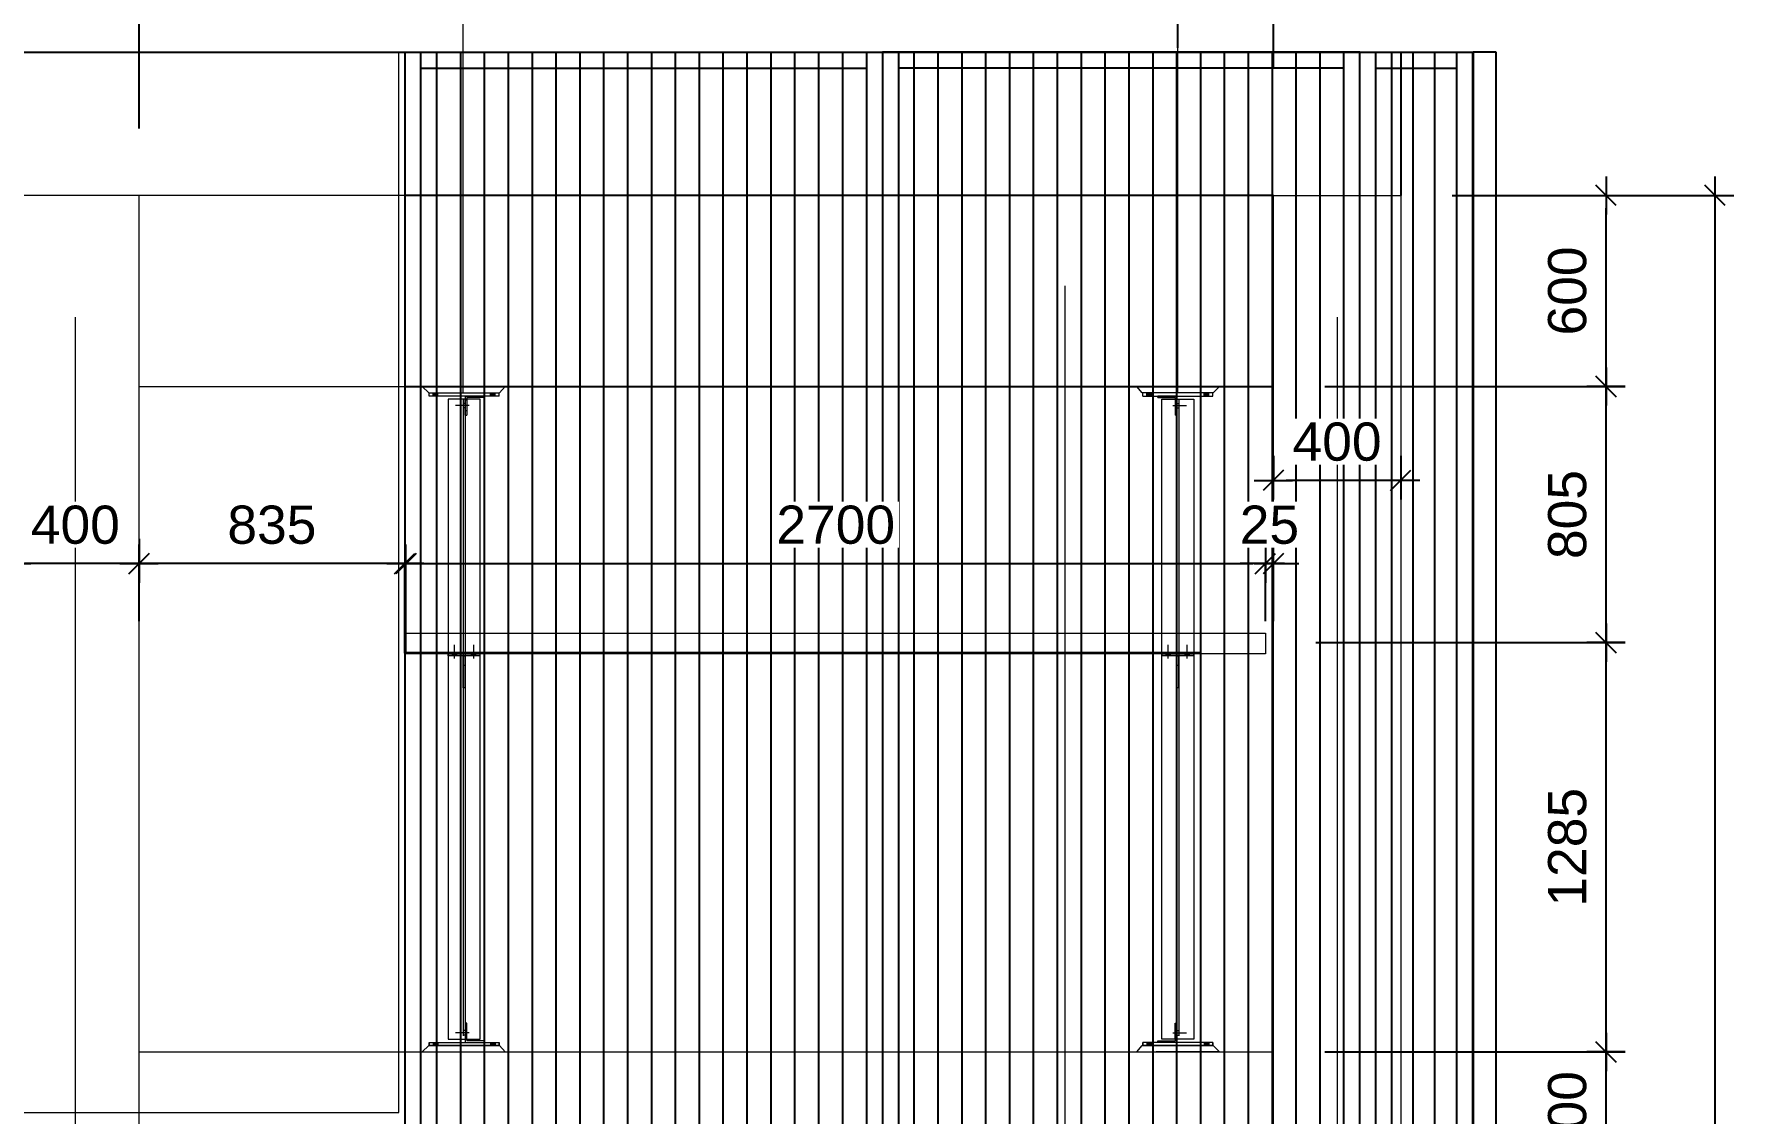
# Model space of a CAD drawing. Header units: millimetres. Extents: x 652937 to 1670132, y 1473552 to 2851037.
# Drawn here: x 663433.97 to 663439.31, y 1524565.12 to 1524568.52 of the extents above; entities that cross this region are included whole.
import ezdxf

# ---------------------------------------------------------------- set-up
doc = ezdxf.new("R2010")
doc.units = ezdxf.units.MM
for name, pattern in [('Grid Line', [22.225, 12.7, -3.175, 3.175, -3.175]), ('HIDDEN', [0.375, 0.25, -0.125]), ('XKITLINE00', [0]), ('XKITLINE02', [4, 2, -2])]:
    doc.linetypes.add(name, pattern=pattern)
doc.layers.get('Defpoints').update_dxf_attribs({"color": 255})
doc.layers.add('000 - 0_HIDE_OBJ_FRAMING_DEF_SUB', color=1, linetype='Continuous', plot=False)
for name, color, linetype, lineweight in [('A-230-M_FLOOR', 2, 'Continuous', 25), ('Bolt', 7, 'Continuous', 0), ('Part', 2, 'Continuous', 0), ('S-GRID', 1, 'Continuous', 9), ('Vertical Circulation', 7, 'Continuous', 9), ('Z-030-M_GRID', 1, 'Continuous', 9)]:
    doc.layers.add(name, color=color, linetype=linetype, lineweight=lineweight)
doc.layers.add('S-DIM', color=7, linetype='Continuous')
doc.styles.add('Arial', font='arial.ttf')
doc.dimstyles.new('Dim 40 - End', dxfattribs={"dimscale": 0.04, "dimtxt": 3, "dimasz": 1, "dimexe": 0, "dimexo": 2.5, "dimgap": 1.5, "dimtad": 1, "dimdec": 0, "dimlfac": 1000, "dimzin": 1, "dimdsep": 46, "dimtxsty": 'Arial', "dimblk": 'END', "dimcen": 0.09, "dimclrd": 1, "dimclre": 49, "dimclrt": 3, "dimadec": 0, "dimazin": 0, "dimtfac": 1, "dimtdec": 0, "dimtix": 1, "dimtofl": 0, "dimtmove": 2, "dimatfit": 3, "dimfxl": 1, "dimtfill": 1, "dimtfillclr": 256, "dimtolj": 1, "dimtzin": 0, "dimarcsym": 0})

# ---------------------------------------------------------------- blocks, each defined once
blk = doc.blocks.new('GM_Louver Grill Vertical Z1 - Z Profile-20320398-ENT 3 ELE-3 Sheet')
at = {"layer": '000 - 0_HIDE_OBJ_FRAMING_DEF_SUB'}
blk.add_line((-1615910.3, 105550), (-1615910.3, 114870), dxfattribs=at)
blk = doc.blocks.new('E3')
at = {"layer": '000 - 0_HIDE_OBJ_FRAMING_DEF_SUB', "color": 1}
for p, q in [((-1604035.3, 105550), (-1604035.3, 114870)), ((-1602635.3, 114870), (-1602635.3, 105550)), ((-1602535.3, 114870), (-1602535.3, 105550)), ((-1601135.3, 105550), (-1601135.3, 114870)), ((-1601035.3, 105550), (-1601035.3, 114870)), ((-1600781.9, 114870), (-1600781.9, 105550)), ((-1604035.3, 114820), (-1602635.3, 114820)), ((-1601135.3, 114820), (-1602535.3, 114820)), ((-1601035.3, 114820), (-1600781.9, 114820))]:
    blk.add_line(p, q, dxfattribs=at)
for points in [[(-1604085.3, 114870), (-1602585.3, 114870), (-1602585.3, 105550), (-1604085.3, 105550)], [(-1601085.3, 114870), (-1602585.3, 114870), (-1602585.3, 105550), (-1601085.3, 105550)], [(-1601085.3, 114870), (-1600731.9, 114870), (-1600731.9, 105550), (-1601085.3, 105550)], [(-1600656.9, 114870), (-1600729.9, 114870), (-1600729.9, 105550), (-1600656.9, 105550)]]:
    blk.add_lwpolyline(points, close=True, dxfattribs=at)
at = {"layer": '000 - 0_HIDE_OBJ_FRAMING_DEF_SUB'}
for p in [(11925, 0), (12000, 0), (12075, 0), (12150, 0), (12225, 0), (12300, 0), (12375, 0), (12450, 0), (12525, 0), (12600, 0), (12675, 0), (12750, 0), (12825, 0), (12900, 0), (12975, 0), (13050, 0), (13125, 0), (13200, 0), (13425, 0), (13500, 0), (13575, 0), (13650, 0), (13725, 0), (13800, 0), (13875, 0), (13950, 0), (14025, 0), (14100, 0), (14175, 0), (14250, 0), (14325, 0), (14400, 0), (14475, 0), (14550, 0), (14625, 0), (14700, 0), (14925, 0), (14992.8, 0), (15060.6, 0)]:
    blk.add_blockref('GM_Louver Grill Vertical Z1 - Z Profile-20320398-ENT 3 ELE-3 Sheet', p, dxfattribs=at)
blk = doc.blocks.new('*A3459102')
at = {"layer": 'Part', "linetype": 'XKITLINE00', "lineweight": 0}
for p, q in [((616.947211, 135.830227), (616.947209, 135.830227)), ((616.947209, 135.830227), (619.147209, 135.830227)), ((616.947209, 135.730227), (616.947209, 135.830227)), ((616.947211, 135.730227), (616.947209, 135.730227)), ((616.947209, 135.730227), (619.147209, 135.730227)), ((619.147211, 135.830227), (619.147209, 135.830227)), ((619.147209, 135.730227), (619.147209, 135.830227)), ((619.147211, 135.730227), (619.147209, 135.730227))]:
    blk.add_line(p, q, dxfattribs=at)
at = {"layer": 'Part', "linetype": 'XKITLINE02', "lineweight": 0}
for p, q in [((616.947211, 135.830227), (616.947211, 135.730227)), ((619.147209, 135.830227), (619.147211, 135.830227)), ((619.147209, 135.730227), (619.147211, 135.730227)), ((619.147211, 135.830227), (619.147211, 135.730227))]:
    blk.add_line(p, q, dxfattribs=at)
blk = doc.blocks.new('*A3460103')
at = {"layer": 'Part', "linetype": 'XKITLINE02', "lineweight": 0}
for p, q in [((618.12721, 136.430227), (618.077209, 136.430227)), ((618.077209, 136.430227), (618.077209, 135.930227)), ((618.127209, 135.930227), (618.127209, 136.430227)), ((618.077209, 135.830227), (618.67721, 135.830227)), ((618.67721, 135.830227), (618.67721, 135.880227))]:
    blk.add_line(p, q, dxfattribs=at)
at = {"layer": 'Part', "linetype": 'XKITLINE00', "lineweight": 0}
for p, q in [((618.077209, 135.930227), (618.077209, 135.830227)), ((618.127209, 135.930227), (618.127209, 135.880227)), ((618.677209, 135.880227), (618.127209, 135.880227)), ((618.677209, 135.830227), (618.677209, 135.880227))]:
    blk.add_line(p, q, dxfattribs=at)
blk = doc.blocks.new('*A3462105')
at = {"layer": 'Bolt', "linetype": 'XKITLINE02', "lineweight": 0}
for p, q in [((618.07721, 136.200227), (618.01721, 136.200227)), ((618.12721, 136.300227), (618.07721, 136.300227)), ((618.20641, 136.130227), (617.77721, 136.130227)), ((618.07721, 136.060227), (618.01721, 136.060227)), ((618.12721, 135.960227), (618.07721, 135.960227))]:
    blk.add_line(p, q, dxfattribs=at)
blk = doc.blocks.new('*A3463106')
at = {"layer": 'Bolt'}
for points in [[(617.217, 135.83), (617.217, 135.73), (617.077, 135.73), (617.077, 135.83)], [(619.017, 135.83), (619.017, 135.73), (618.877, 135.73), (618.877, 135.83)]]:
    blk.add_hatch(color=256, dxfattribs=at).paths.add_polyline_path(points, flags=17)
at = {"layer": 'Bolt', "linetype": 'XKITLINE00', "lineweight": 0}
for p, q in [((617.077, 135.83), (617.077, 135.73)), ((617.147, 135.83), (617.147, 135.73)), ((617.217, 135.83), (617.217, 135.73)), ((618.877, 135.83), (618.877, 135.73)), ((618.947, 135.83), (618.947, 135.73)), ((619.017, 135.83), (619.017, 135.73))]:
    blk.add_line(p, q, dxfattribs=at)
blk = doc.blocks.new('*A3534110')
at = {"layer": 'Part', "linetype": 'XKITLINE00', "lineweight": 0}
for p, q in [((616.947209, 162.330227), (616.947209, 162.430227)), ((616.947209, 162.430227), (619.147209, 162.430227)), ((619.147209, 162.330227), (619.147209, 162.430227)), ((619.147209, 162.430227), (619.147211, 162.430227)), ((619.147209, 162.330227), (616.947209, 162.330227)), ((619.147211, 162.330227), (619.147209, 162.330227))]:
    blk.add_line(p, q, dxfattribs=at)
at = {"layer": 'Part', "linetype": 'XKITLINE02', "lineweight": 0}
for p, q in [((616.947211, 162.330227), (616.947211, 162.430227)), ((619.147209, 162.430227), (619.147211, 162.430227)), ((619.147211, 162.330227), (619.147211, 162.430227)), ((619.147209, 162.330227), (619.147211, 162.330227))]:
    blk.add_line(p, q, dxfattribs=at)
blk = doc.blocks.new('*A3535111')
at = {"layer": 'Part', "linetype": 'XKITLINE00', "lineweight": 0}
for p, q in [((618.077209, 162.330227), (618.077209, 162.230227)), ((618.677209, 162.280227), (618.127209, 162.280227)), ((618.127209, 162.280227), (618.127209, 162.230227)), ((618.677209, 162.280227), (618.677209, 162.330227))]:
    blk.add_line(p, q, dxfattribs=at)
at = {"layer": 'Part', "linetype": 'XKITLINE02', "lineweight": 0}
for p, q in [((618.077209, 162.330227), (618.67721, 162.330227)), ((618.07721, 161.730227), (618.077209, 162.230227)), ((618.127209, 162.230227), (618.12721, 161.730227)), ((618.67721, 162.330227), (618.67721, 162.280227)), ((618.077209, 161.730227), (618.12721, 161.730227))]:
    blk.add_line(p, q, dxfattribs=at)
blk = doc.blocks.new('*A3537113')
at = {"layer": 'Bolt', "linetype": 'XKITLINE02', "lineweight": 0}
for p, q in [((618.20641, 162.030227), (617.77721, 162.030227)), ((618.07721, 162.100227), (618.01721, 162.100227)), ((618.07721, 161.960227), (618.01721, 161.960227)), ((618.12721, 162.200227), (618.07721, 162.200227)), ((618.12721, 161.860227), (618.07721, 161.860227))]:
    blk.add_line(p, q, dxfattribs=at)
blk = doc.blocks.new('*A3538114')
at = {"layer": 'Bolt'}
for points in [[(617.217, 162.43), (617.217, 162.33), (617.077, 162.33), (617.077, 162.43)], [(619.017, 162.43), (619.017, 162.33), (618.877, 162.33), (618.877, 162.43)]]:
    blk.add_hatch(color=256, dxfattribs=at).paths.add_polyline_path(points, flags=17)
at = {"layer": 'Bolt', "linetype": 'XKITLINE00', "lineweight": 0}
for p, q in [((617.077, 162.33), (617.077, 162.43)), ((617.147, 162.33), (617.147, 162.43)), ((617.217, 162.33), (617.217, 162.43)), ((618.877, 162.33), (618.877, 162.43)), ((618.947, 162.33), (618.947, 162.43)), ((619.017, 162.33), (619.017, 162.43))]:
    blk.add_line(p, q, dxfattribs=at)
blk = doc.blocks.new('*A3536112')
at = {"layer": 'Part', "linetype": 'XKITLINE00', "lineweight": 0}
for p, q in [((616.747209, 162.630227), (616.947209, 162.430227)), ((616.947209, 162.430227), (619.177211, 162.430227)), ((619.177209, 162.430227), (619.347209, 162.630227))]:
    blk.add_line(p, q, dxfattribs=at)
at = {"layer": 'Part', "linetype": 'XKITLINE02', "lineweight": 0}
for p, q in [((616.747209, 162.630227), (619.347211, 162.630227)), ((616.947211, 162.430227), (616.747211, 162.630227)), ((619.177211, 162.430227), (619.347211, 162.630227))]:
    blk.add_line(p, q, dxfattribs=at)
blk = doc.blocks.new('*A3461104')
at = {"layer": 'Part', "linetype": 'XKITLINE00', "lineweight": 0}
for p, q in [((616.747209, 135.530227), (616.947209, 135.730227)), ((616.947209, 135.730227), (616.947211, 135.730227)), ((619.177211, 135.730227), (616.947209, 135.730227)), ((619.347209, 135.530227), (619.177209, 135.730227))]:
    blk.add_line(p, q, dxfattribs=at)
at = {"layer": 'Part', "linetype": 'XKITLINE02', "lineweight": 0}
for p, q in [((616.747211, 135.530227), (616.947211, 135.730227)), ((619.347211, 135.530227), (619.177211, 135.730227)), ((616.747209, 135.530227), (619.347211, 135.530227))]:
    blk.add_line(p, q, dxfattribs=at)
blk = doc.blocks.new('*A3522107')
at = {"layer": 'Part', "linetype": 'XKITLINE00', "lineweight": 0}
for p, q in [((618.017208, 147.820227), (618.077208, 147.820227)), ((618.017208, 147.520227), (618.017208, 147.820227)), ((618.077208, 147.520227), (618.017208, 147.520227)), ((618.017209, 146.820227), (618.017208, 147.520227)), ((618.077209, 147.820227), (618.077208, 147.820227)), ((618.077208, 147.820227), (618.077208, 147.520227)), ((618.077208, 147.520227), (618.077209, 146.820227)), ((618.077209, 146.820227), (618.017209, 146.820227))]:
    blk.add_line(p, q, dxfattribs=at)
at = {"layer": 'Part', "linetype": 'XKITLINE02', "lineweight": 0}
for p, q in [((618.017209, 146.820227), (618.017209, 147.820227)), ((618.077208, 147.820227), (618.077209, 147.820227)), ((618.077209, 146.820227), (618.077209, 147.820227))]:
    blk.add_line(p, q, dxfattribs=at)
blk = doc.blocks.new('*A3523108')
at = {"layer": 'Part', "linetype": 'XKITLINE00', "lineweight": 0}
for p, q in [((617.547208, 147.820227), (617.547208, 147.880227)), ((618.547208, 147.820227), (617.547208, 147.820227)), ((618.547208, 147.820227), (618.547208, 147.880227)), ((618.547209, 147.820227), (618.547208, 147.820227))]:
    blk.add_line(p, q, dxfattribs=at)
at = {"layer": 'Part', "linetype": 'XKITLINE02', "lineweight": 0}
for p, q in [((617.547208, 147.880227), (617.547209, 147.880227)), ((617.547208, 147.880227), (618.547209, 147.880227)), ((617.547209, 147.880227), (617.547209, 147.820227)), ((618.547208, 147.820227), (618.547209, 147.820227)), ((618.547209, 147.820227), (618.547209, 147.880227))]:
    blk.add_line(p, q, dxfattribs=at)
blk = doc.blocks.new('*A3524109')
at = {"layer": 'Bolt'}
for points in [[(617.677, 147.88), (617.677, 147.94), (617.817, 147.94), (617.817, 147.88)], [(617.677, 147.82), (617.677, 147.88), (617.817, 147.88), (617.817, 147.82)], [(618.277, 147.88), (618.277, 147.94), (618.417, 147.94), (618.417, 147.88)], [(618.277, 147.82), (618.277, 147.88), (618.417, 147.88), (618.417, 147.82)]]:
    blk.add_hatch(color=256, dxfattribs=at).paths.add_polyline_path(points, flags=17)
at = {"layer": 'Bolt', "linetype": 'XKITLINE00', "lineweight": 0}
for p, q in [((617.747, 147.741), (617.747, 148.17)), ((618.347, 147.741), (618.347, 148.17)), ((617.677, 147.88), (617.677, 147.94)), ((617.677, 147.82), (617.677, 147.88)), ((617.817, 147.88), (617.817, 147.94)), ((617.817, 147.82), (617.817, 147.88)), ((618.277, 147.88), (618.277, 147.94)), ((618.277, 147.82), (618.277, 147.88)), ((618.417, 147.88), (618.417, 147.94)), ((618.417, 147.82), (618.417, 147.88))]:
    blk.add_line(p, q, dxfattribs=at)
blk = doc.blocks.new('END')
at = {"color": 1}
for p, q in [((0, 1.5), (0, -1.5)), ((1.5, 0), (-1.5, 0))]:
    blk.add_line(p, q, dxfattribs=at)
at = {"color": 3}
blk.add_line((-0.8, -0.8), (0.8, 0.8), dxfattribs=at)
blk = doc.blocks.new('*D357')
at = {"layer": 'Defpoints', "color": 0, "transparency": 16777216}
for p in [(663434.2997, 1524566.8519), (663434.2997, 1524566.5709), (663435.1344, 1524566.4706)]:
    blk.add_point(p, dxfattribs=at)
at = {"layer": 'S-DIM', "color": 49, "lineweight": -2, "transparency": 16777216}
for p, q in [((663434.2997, 1524566.6709), (663434.2997, 1524566.8519)), ((663435.1344, 1524566.5706), (663435.1344, 1524566.8519))]:
    blk.add_line(p, q, dxfattribs=at)
at = {"layer": 'S-DIM', "color": 1, "lineweight": -2, "transparency": 16777216}
blk.add_line((663435.0944, 1524566.8519), (663434.3397, 1524566.8519), dxfattribs=at)
at = {"layer": 'S-DIM', "color": 1, "lineweight": -2, "transparency": 16777216, "xscale": 0.04, "yscale": 0.04, "zscale": 0.04, "rotation": 180}
blk.add_blockref('END', (663434.2997, 1524566.8519), dxfattribs=at)
at = {"layer": 'S-DIM', "color": 1, "lineweight": -2, "transparency": 16777216, "xscale": 0.04, "yscale": 0.04, "zscale": 0.04}
blk.add_blockref('END', (663435.1344, 1524566.8519), dxfattribs=at)
at = {"layer": 'S-DIM', "color": 3, "transparency": 16777216, "insert": (663434.7171, 1524566.9732), "char_height": 0.12, "attachment_point": 5, "style": 'Arial', "bg_fill": 3, "box_fill_scale": 1.1, "bg_fill_color": 256, "bg_fill_true_color": 13158600, "bg_fill_transparency": 0}
blk.add_mtext('\\A1;835', dxfattribs=at)
blk = doc.blocks.new('*D358')
at = {"layer": 'Defpoints', "color": 0, "transparency": 16777216}
for p in [(663437.8387, 1524566.8519), (663437.8387, 1524566.5709), (663435.1384, 1524566.4706)]:
    blk.add_point(p, dxfattribs=at)
at = {"layer": 'S-DIM', "color": 49, "lineweight": -2, "transparency": 16777216}
for p, q in [((663435.1384, 1524566.5706), (663435.1384, 1524566.8519)), ((663437.8387, 1524566.6709), (663437.8387, 1524566.8519))]:
    blk.add_line(p, q, dxfattribs=at)
at = {"layer": 'S-DIM', "color": 1, "lineweight": -2, "transparency": 16777216}
blk.add_line((663435.1784, 1524566.8519), (663437.7987, 1524566.8519), dxfattribs=at)
at = {"layer": 'S-DIM', "color": 1, "lineweight": -2, "transparency": 16777216, "xscale": 0.04, "yscale": 0.04, "zscale": 0.04, "rotation": 180}
blk.add_blockref('END', (663435.1384, 1524566.8519), dxfattribs=at)
at = {"layer": 'S-DIM', "color": 1, "lineweight": -2, "transparency": 16777216, "xscale": 0.04, "yscale": 0.04, "zscale": 0.04}
blk.add_blockref('END', (663437.8387, 1524566.8519), dxfattribs=at)
at = {"layer": 'S-DIM', "color": 3, "transparency": 16777216, "insert": (663436.4886, 1524566.9732), "char_height": 0.12, "attachment_point": 5, "style": 'Arial', "bg_fill": 3, "box_fill_scale": 1.1, "bg_fill_color": 256, "bg_fill_true_color": 13158600, "bg_fill_transparency": 0}
blk.add_mtext('\\A1;2700', dxfattribs=at)
blk = doc.blocks.new('*D359')
at = {"layer": 'Defpoints', "color": 0, "transparency": 16777216}
for p in [(663437.8637, 1524566.8519), (663437.8387, 1524566.5709), (663437.8637, 1524566.5709)]:
    blk.add_point(p, dxfattribs=at)
at = {"layer": 'S-DIM', "color": 1, "lineweight": -2, "transparency": 16777216}
for p, q in [((663437.7987, 1524566.8519), (663437.7587, 1524566.8519)), ((663437.9037, 1524566.8519), (663437.9437, 1524566.8519))]:
    blk.add_line(p, q, dxfattribs=at)
at = {"layer": 'S-DIM', "color": 49, "lineweight": -2, "transparency": 16777216}
for p, q in [((663437.8387, 1524566.6709), (663437.8387, 1524566.8519)), ((663437.8637, 1524566.6709), (663437.8637, 1524566.8519))]:
    blk.add_line(p, q, dxfattribs=at)
at = {"layer": 'S-DIM', "color": 1, "lineweight": -2, "transparency": 16777216, "xscale": 0.04, "yscale": 0.04, "zscale": 0.04}
blk.add_blockref('END', (663437.8387, 1524566.8519), dxfattribs=at)
at = {"layer": 'S-DIM', "color": 1, "lineweight": -2, "transparency": 16777216, "xscale": 0.04, "yscale": 0.04, "zscale": 0.04, "rotation": 180}
blk.add_blockref('END', (663437.8637, 1524566.8519), dxfattribs=at)
at = {"layer": 'S-DIM', "color": 3, "transparency": 16777216, "insert": (663437.8512, 1524566.9732), "char_height": 0.12, "attachment_point": 5, "style": 'Arial', "bg_fill": 3, "box_fill_scale": 1.1, "bg_fill_color": 256, "bg_fill_true_color": 13158600, "bg_fill_transparency": 0}
blk.add_mtext('\\A1;25', dxfattribs=at)
blk = doc.blocks.new('*D360')
at = {"layer": 'Defpoints', "color": 0, "transparency": 16777216}
for p in [(663433.8997, 1524566.8519), (663433.8997, 1524566.8294), (663434.2997, 1524566.8294)]:
    blk.add_point(p, dxfattribs=at)
at = {"layer": 'S-DIM', "color": 49, "lineweight": -2, "transparency": 16777216}
for p, q in [((663433.8997, 1524566.9294), (663433.8997, 1524566.8519)), ((663434.2997, 1524566.9294), (663434.2997, 1524566.8519))]:
    blk.add_line(p, q, dxfattribs=at)
at = {"layer": 'S-DIM', "color": 1, "lineweight": -2, "transparency": 16777216}
blk.add_line((663434.2597, 1524566.8519), (663433.9397, 1524566.8519), dxfattribs=at)
at = {"layer": 'S-DIM', "color": 1, "lineweight": -2, "transparency": 16777216, "xscale": 0.04, "yscale": 0.04, "zscale": 0.04, "rotation": 180}
blk.add_blockref('END', (663433.8997, 1524566.8519), dxfattribs=at)
at = {"layer": 'S-DIM', "color": 1, "lineweight": -2, "transparency": 16777216, "xscale": 0.04, "yscale": 0.04, "zscale": 0.04}
blk.add_blockref('END', (663434.2997, 1524566.8519), dxfattribs=at)
at = {"layer": 'S-DIM', "color": 3, "transparency": 16777216, "insert": (663434.0997, 1524566.9732), "char_height": 0.12, "attachment_point": 5, "style": 'Arial', "bg_fill": 3, "box_fill_scale": 1.1, "bg_fill_color": 256, "bg_fill_true_color": 13158600, "bg_fill_transparency": 0}
blk.add_mtext('\\A1;400', dxfattribs=at)
blk = doc.blocks.new('*D361')
at = {"layer": 'Defpoints', "color": 0, "transparency": 16777216}
for p in [(663437.8637, 1524567.1129), (663437.8637, 1524567.0904), (663438.2637, 1524567.0904)]:
    blk.add_point(p, dxfattribs=at)
at = {"layer": 'S-DIM', "color": 49, "lineweight": -2, "transparency": 16777216}
for p, q in [((663437.8637, 1524567.1904), (663437.8637, 1524567.1129)), ((663438.2637, 1524567.1904), (663438.2637, 1524567.1129))]:
    blk.add_line(p, q, dxfattribs=at)
at = {"layer": 'S-DIM', "color": 1, "lineweight": -2, "transparency": 16777216}
blk.add_line((663438.2237, 1524567.1129), (663437.9037, 1524567.1129), dxfattribs=at)
at = {"layer": 'S-DIM', "color": 1, "lineweight": -2, "transparency": 16777216, "xscale": 0.04, "yscale": 0.04, "zscale": 0.04, "rotation": 180}
blk.add_blockref('END', (663437.8637, 1524567.1129), dxfattribs=at)
at = {"layer": 'S-DIM', "color": 1, "lineweight": -2, "transparency": 16777216, "xscale": 0.04, "yscale": 0.04, "zscale": 0.04}
blk.add_blockref('END', (663438.2637, 1524567.1129), dxfattribs=at)
at = {"layer": 'S-DIM', "color": 3, "transparency": 16777216, "insert": (663438.0637, 1524567.2342), "char_height": 0.12, "attachment_point": 5, "style": 'Arial', "bg_fill": 3, "box_fill_scale": 1.1, "bg_fill_color": 256, "bg_fill_true_color": 13158600, "bg_fill_transparency": 0}
blk.add_mtext('\\A1;400', dxfattribs=at)
blk = doc.blocks.new('*D362')
at = {"layer": 'Defpoints', "color": 0, "transparency": 16777216}
for p in [(663435.3182, 1524569.0296), (663435.3182, 1524568.6635), (663434.2997, 1524568.1181)]:
    blk.add_point(p, dxfattribs=at)
at = {"layer": 'S-DIM', "color": 49, "lineweight": -2, "transparency": 16777216}
for p, q in [((663434.2997, 1524568.2181), (663434.2997, 1524569.0296)), ((663435.3182, 1524568.7635), (663435.3182, 1524569.0296))]:
    blk.add_line(p, q, dxfattribs=at)
at = {"layer": 'S-DIM', "color": 1, "lineweight": -2, "transparency": 16777216}
blk.add_line((663434.3397, 1524569.0296), (663435.2782, 1524569.0296), dxfattribs=at)
at = {"layer": 'S-DIM', "color": 1, "lineweight": -2, "transparency": 16777216, "xscale": 0.04, "yscale": 0.04, "zscale": 0.04, "rotation": 180}
blk.add_blockref('END', (663434.2997, 1524569.0296), dxfattribs=at)
at = {"layer": 'S-DIM', "color": 1, "lineweight": -2, "transparency": 16777216, "xscale": 0.04, "yscale": 0.04, "zscale": 0.04}
blk.add_blockref('END', (663435.3182, 1524569.0296), dxfattribs=at)
at = {"layer": 'S-DIM', "color": 3, "transparency": 16777216, "insert": (663434.809, 1524569.1509), "char_height": 0.12, "attachment_point": 5, "style": 'Arial', "bg_fill": 3, "box_fill_scale": 1.1, "bg_fill_color": 256, "bg_fill_true_color": 13158600, "bg_fill_transparency": 0}
blk.add_mtext('\\A1;1019', dxfattribs=at)
blk = doc.blocks.new('*D364')
at = {"layer": 'Defpoints', "color": 0, "transparency": 16777216}
for p in [(663437.8637, 1524568.7155), (663437.5632, 1524568.3714), (663437.8637, 1524568.3102)]:
    blk.add_point(p, dxfattribs=at)
at = {"layer": 'S-DIM', "color": 1, "lineweight": -2, "transparency": 16777216}
for p, q in [((663437.5232, 1524568.7155), (663437.4832, 1524568.7155)), ((663437.9037, 1524568.7155), (663437.9437, 1524568.7155))]:
    blk.add_line(p, q, dxfattribs=at)
at = {"layer": 'S-DIM', "color": 49, "lineweight": -2, "transparency": 16777216}
for p, q in [((663437.5632, 1524568.4714), (663437.5632, 1524568.7155)), ((663437.8637, 1524568.4102), (663437.8637, 1524568.7155))]:
    blk.add_line(p, q, dxfattribs=at)
at = {"layer": 'S-DIM', "color": 1, "lineweight": -2, "transparency": 16777216, "xscale": 0.04, "yscale": 0.04, "zscale": 0.04}
blk.add_blockref('END', (663437.5632, 1524568.7155), dxfattribs=at)
at = {"layer": 'S-DIM', "color": 1, "lineweight": -2, "transparency": 16777216, "xscale": 0.04, "yscale": 0.04, "zscale": 0.04, "rotation": 180}
blk.add_blockref('END', (663437.8637, 1524568.7155), dxfattribs=at)
at = {"layer": 'S-DIM', "color": 3, "transparency": 16777216, "insert": (663437.7135, 1524568.8368), "char_height": 0.12, "attachment_point": 5, "style": 'Arial', "bg_fill": 3, "box_fill_scale": 1.1, "bg_fill_color": 256, "bg_fill_true_color": 13158600, "bg_fill_transparency": 0}
blk.add_mtext('\\A1;300', dxfattribs=at)
blk = doc.blocks.new('*D372')
at = {"layer": 'Defpoints', "color": 0, "transparency": 16777216}
for p in [(663437.9253, 1524565.3181), (663438.9086, 1524565.3181), (663437.9253, 1524564.9181)]:
    blk.add_point(p, dxfattribs=at)
at = {"layer": 'S-DIM', "color": 49, "lineweight": -2, "transparency": 16777216}
for p, q in [((663438.0253, 1524565.3181), (663438.9086, 1524565.3181)), ((663438.0253, 1524564.9181), (663438.9086, 1524564.9181))]:
    blk.add_line(p, q, dxfattribs=at)
at = {"layer": 'S-DIM', "color": 1, "lineweight": -2, "transparency": 16777216}
blk.add_line((663438.9086, 1524564.9581), (663438.9086, 1524565.2781), dxfattribs=at)
at = {"layer": 'S-DIM', "color": 1, "lineweight": -2, "transparency": 16777216, "xscale": 0.04, "yscale": 0.04, "zscale": 0.04}
for p, rotation in [((663438.9086, 1524565.3181), 90), ((663438.9086, 1524564.9181), 270)]:
    blk.add_blockref('END', p, dxfattribs=dict(at, rotation=rotation))
at = {"layer": 'S-DIM', "color": 3, "transparency": 16777216, "insert": (663438.7873, 1524565.1181), "char_height": 0.12, "attachment_point": 5, "rotation": 90, "style": 'Arial', "bg_fill": 3, "box_fill_scale": 1.1, "bg_fill_color": 256, "bg_fill_true_color": 13158600, "bg_fill_transparency": 0}
blk.add_mtext('\\A1;400', dxfattribs=at)
blk = doc.blocks.new('*D373')
at = {"layer": 'Defpoints', "color": 0, "transparency": 16777216}
for p in [(663437.8966, 1524566.6036), (663438.9086, 1524566.6036), (663437.9253, 1524565.3181)]:
    blk.add_point(p, dxfattribs=at)
at = {"layer": 'S-DIM', "color": 49, "lineweight": -2, "transparency": 16777216}
for p, q in [((663437.9966, 1524566.6036), (663438.9086, 1524566.6036)), ((663438.0253, 1524565.3181), (663438.9086, 1524565.3181))]:
    blk.add_line(p, q, dxfattribs=at)
at = {"layer": 'S-DIM', "color": 1, "lineweight": -2, "transparency": 16777216}
blk.add_line((663438.9086, 1524565.3581), (663438.9086, 1524566.5636), dxfattribs=at)
at = {"layer": 'S-DIM', "color": 1, "lineweight": -2, "transparency": 16777216, "xscale": 0.04, "yscale": 0.04, "zscale": 0.04}
for p, rotation in [((663438.9086, 1524566.6036), 90), ((663438.9086, 1524565.3181), 270)]:
    blk.add_blockref('END', p, dxfattribs=dict(at, rotation=rotation))
at = {"layer": 'S-DIM', "color": 3, "transparency": 16777216, "insert": (663438.7873, 1524565.9609), "char_height": 0.12, "attachment_point": 5, "rotation": 90, "style": 'Arial', "bg_fill": 3, "box_fill_scale": 1.1, "bg_fill_color": 256, "bg_fill_true_color": 13158600, "bg_fill_transparency": 0}
blk.add_mtext('\\A1;1285', dxfattribs=at)
blk = doc.blocks.new('*D374')
at = {"layer": 'Defpoints', "color": 0, "transparency": 16777216}
for p in [(663437.9253, 1524567.4081), (663438.9086, 1524567.4081), (663438.6866, 1524566.6036)]:
    blk.add_point(p, dxfattribs=at)
at = {"layer": 'S-DIM', "color": 49, "lineweight": -2, "transparency": 16777216}
for p, q in [((663438.0253, 1524567.4081), (663438.9086, 1524567.4081)), ((663438.7866, 1524566.6036), (663438.9086, 1524566.6036))]:
    blk.add_line(p, q, dxfattribs=at)
at = {"layer": 'S-DIM', "color": 1, "lineweight": -2, "transparency": 16777216}
blk.add_line((663438.9086, 1524566.6436), (663438.9086, 1524567.3681), dxfattribs=at)
at = {"layer": 'S-DIM', "color": 1, "lineweight": -2, "transparency": 16777216, "xscale": 0.04, "yscale": 0.04, "zscale": 0.04}
for p, rotation in [((663438.9086, 1524567.4081), 90), ((663438.9086, 1524566.6036), 270)]:
    blk.add_blockref('END', p, dxfattribs=dict(at, rotation=rotation))
at = {"layer": 'S-DIM', "color": 3, "transparency": 16777216, "insert": (663438.7873, 1524567.0059), "char_height": 0.12, "attachment_point": 5, "rotation": 90, "style": 'Arial', "bg_fill": 3, "box_fill_scale": 1.1, "bg_fill_color": 256, "bg_fill_true_color": 13158600, "bg_fill_transparency": 0}
blk.add_mtext('\\A1;805', dxfattribs=at)
blk = doc.blocks.new('*D375')
at = {"layer": 'Defpoints', "color": 0, "transparency": 16777216}
for p in [(663438.3253, 1524568.0081), (663438.9086, 1524568.0081), (663437.9253, 1524567.4081)]:
    blk.add_point(p, dxfattribs=at)
at = {"layer": 'S-DIM', "color": 49, "lineweight": -2, "transparency": 16777216}
for p, q in [((663438.4253, 1524568.0081), (663438.9086, 1524568.0081)), ((663438.0253, 1524567.4081), (663438.9086, 1524567.4081))]:
    blk.add_line(p, q, dxfattribs=at)
at = {"layer": 'S-DIM', "color": 1, "lineweight": -2, "transparency": 16777216}
blk.add_line((663438.9086, 1524567.4481), (663438.9086, 1524567.9681), dxfattribs=at)
at = {"layer": 'S-DIM', "color": 1, "lineweight": -2, "transparency": 16777216, "xscale": 0.04, "yscale": 0.04, "zscale": 0.04}
for p, rotation in [((663438.9086, 1524568.0081), 90), ((663438.9086, 1524567.4081), 270)]:
    blk.add_blockref('END', p, dxfattribs=dict(at, rotation=rotation))
at = {"layer": 'S-DIM', "color": 3, "transparency": 16777216, "insert": (663438.7873, 1524567.7081), "char_height": 0.12, "attachment_point": 5, "rotation": 90, "style": 'Arial', "bg_fill": 3, "box_fill_scale": 1.1, "bg_fill_color": 256, "bg_fill_true_color": 13158600, "bg_fill_transparency": 0}
blk.add_mtext('\\A1;600', dxfattribs=at)
blk = doc.blocks.new('*D376')
at = {"layer": 'Defpoints', "color": 0, "transparency": 16777216}
for p in [(663438.6054, 1524568.0081), (663438.6054, 1524560.5881), (663439.2507, 1524560.5881)]:
    blk.add_point(p, dxfattribs=at)
at = {"layer": 'S-DIM', "color": 49, "lineweight": -2, "transparency": 16777216}
for p, q in [((663438.7054, 1524568.0081), (663439.2507, 1524568.0081)), ((663438.7054, 1524560.5881), (663439.2507, 1524560.5881))]:
    blk.add_line(p, q, dxfattribs=at)
at = {"layer": 'S-DIM', "color": 1, "lineweight": -2, "transparency": 16777216}
blk.add_line((663439.2507, 1524567.9681), (663439.2507, 1524560.6281), dxfattribs=at)
at = {"layer": 'S-DIM', "color": 1, "lineweight": -2, "transparency": 16777216, "xscale": 0.04, "yscale": 0.04, "zscale": 0.04}
for p, rotation in [((663439.2507, 1524568.0081), 90), ((663439.2507, 1524560.5881), 270)]:
    blk.add_blockref('END', p, dxfattribs=dict(at, rotation=rotation))
at = {"layer": 'S-DIM', "color": 3, "transparency": 16777216, "insert": (663439.1294, 1524564.2981), "char_height": 0.12, "attachment_point": 5, "rotation": 90, "style": 'Arial', "bg_fill": 3, "box_fill_scale": 1.1, "bg_fill_color": 256, "bg_fill_true_color": 13158600, "bg_fill_transparency": 0}
blk.add_mtext('\\A1;7420', dxfattribs=at)
blk = doc.blocks.new('13')
at = {"layer": 'Part', "color": 251, "linetype": 'XKITLINE02', "lineweight": 0, "ltscale": 0.5}
blk.add_line((663435.1157, 1524515.0092), (663435.1157, 1524515.0092), dxfattribs=at)
at = {"layer": 'Part', "color": 253, "linetype": 'XKITLINE00', "lineweight": 0}
blk.add_lwpolyline([(663435.1157, 1524515.0092), (663435.1157, 1524518.3392), (663433.6357, 1524518.3392), (663433.6357, 1524515.0092)], close=True, dxfattribs=at)

msp = doc.modelspace()

# ---------------------------------------------------------------- linework, layer by layer
at = {"color": 2}
for points in [[(663421.5097, 1524568.0081), (663421.5097, 1524568.4581), (663438.2637, 1524568.4581), (663438.2637, 1524568.0081)], [(663437.8637, 1524568.0081), (663435.1354, 1524568.0081)], [(663435.1354, 1524567.4081), (663437.8637, 1524567.4081)]]:
    msp.add_lwpolyline(points, dxfattribs=at)
at = {"layer": 'A-230-M_FLOOR', "color": 4, "lineweight": 9}
msp.add_lwpolyline([(663437.8637, 1524556.0381), (663437.8637, 1524568.0081), (663438.2637, 1524568.0081), (663438.2637, 1524556.0381)], dxfattribs=at)
at = {"layer": 'Part', "linetype": 'XKITLINE02', "lineweight": 0}
for p, q in [((663435.3182, 1524567.3681), (663435.3182, 1524565.3581)), ((663435.3182, 1524567.3681), (663435.3182, 1524565.3581)), ((663435.3242, 1524567.3681), (663435.3242, 1524565.3581)), ((663435.3242, 1524567.3681), (663435.3242, 1524565.3581)), ((663435.3712, 1524567.3681), (663435.3712, 1524567.3681)), ((663435.3712, 1524567.3681), (663435.3712, 1524567.3681)), ((663437.5132, 1524567.3681), (663437.5132, 1524567.3681)), ((663437.5132, 1524567.3681), (663437.5132, 1524567.3681)), ((663437.5602, 1524567.3681), (663437.5602, 1524565.3581)), ((663437.5602, 1524567.3681), (663437.5602, 1524565.3581)), ((663437.5662, 1524567.3681), (663437.5662, 1524565.3581)), ((663437.5662, 1524567.3681), (663437.5662, 1524565.3581)), ((663435.3712, 1524565.3681), (663435.3712, 1524565.3681)), ((663435.3712, 1524565.3681), (663435.3712, 1524565.3681)), ((663437.5132, 1524565.3681), (663437.5132, 1524565.3681)), ((663437.5132, 1524565.3681), (663437.5132, 1524565.3681))]:
    msp.add_line(p, q, dxfattribs=at)
at = {"layer": 'Part', "color": 2, "linetype": 'HIDDEN', "lineweight": 0, "ltscale": 20}
for points in [[(663434.2997, 1524556.0381), (663434.2997, 1524568.0081), (663433.8997, 1524568.0081), (663433.8997, 1524556.0381)], [(663435.1354, 1524568.0081), (663434.2997, 1524568.0081)], [(663434.2997, 1524567.4081), (663435.1354, 1524567.4081)]]:
    msp.add_lwpolyline(points, dxfattribs=at)
at = {"layer": 'Part', "linetype": 'XKITLINE00', "lineweight": 0}
for points in [[(663435.3712, 1524565.3581), (663435.3712, 1524567.3681), (663435.2712, 1524567.3681), (663435.2712, 1524565.3581)], [(663437.5132, 1524565.3581), (663437.5132, 1524567.3681), (663437.6132, 1524567.3681), (663437.6132, 1524565.3581)], [(663435.1384, 1524566.6331), (663437.8387, 1524566.6331), (663437.8387, 1524566.5681), (663435.1384, 1524566.5681)]]:
    msp.add_lwpolyline(points, close=True, dxfattribs=at)
at = {"layer": 'Part', "color": 1, "linetype": 'HIDDEN', "lineweight": 0, "ltscale": 20}
msp.add_lwpolyline([(663434.2997, 1524565.3181), (663435.1354, 1524565.3181)], dxfattribs=at)
at = {"layer": 'Part', "color": 1, "linetype": 'XKITLINE00', "lineweight": 0}
msp.add_lwpolyline([(663435.1354, 1524565.3181), (663437.8637, 1524565.3181)], dxfattribs=at)
at = {"layer": 'S-GRID', "color": 2, "linetype": 'HIDDEN', "ltscale": 10}
msp.add_line((663435.1354, 1524566.5741), (663437.8387, 1524566.5741), dxfattribs=at)
at = {"layer": 'Z-030-M_GRID', "linetype": 'Grid Line'}
msp.add_line((663437.2097, 1524548.6739), (663437.2097, 1524570.3311), dxfattribs=at)
at = {"layer": 'Z-030-M_GRID', "color": 251, "linetype": 'Grid Line'}
for p, q in [((663438.0647, 1524554.9261), (663438.0647, 1524569.4118)), ((663434.0997, 1524554.9261), (663434.0997, 1524569.1245))]:
    msp.add_line(p, q, dxfattribs=at)
at = {"layer": 'Z-030-M_GRID', "color": 251, "linetype": 'HIDDEN', "ltscale": 10}
for p, q in [((663435.3182, 1524567.3881), (663435.3182, 1524568.9922)), ((663437.5632, 1524567.3881), (663437.5632, 1524568.9922))]:
    msp.add_line(p, q, dxfattribs=at)

# ---------------------------------------------------------------- block references
at = {"xscale": 0.001, "yscale": 0.001, "zscale": 0.001}
msp.add_blockref('E3', (665039.2207, 1524453.5881), dxfattribs=at)
at = {"lineweight": 0, "yscale": 0.1, "zscale": 0.1}
for name, p, xscale in [('*A3536112', (663373.515, 1524551.1451), 0.1), ('*A3534110', (663373.5165, 1524551.1451), 0.1), ('*A3538114', (663373.5165, 1524551.1451), 0.1), ('*A3537113', (663373.5165, 1524551.1451), 0.1), ('*A3535111', (663373.5165, 1524551.1451), 0.1), ('*A3536112', (663499.3695, 1524551.1451), -0.1), ('*A3534110', (663499.368, 1524551.1451), -0.1), ('*A3538114', (663499.368, 1524551.1451), -0.1), ('*A3535111', (663499.368, 1524551.1451), -0.1), ('*A3537113', (663499.368, 1524551.1451), -0.1), ('*A3523108', (663373.5165, 1524551.7801), 0.1), ('*A3524109', (663373.5165, 1524551.7801), 0.1), ('*A3522107', (663373.5165, 1524551.7801), 0.1), ('*A3523108', (663375.7585, 1524551.7801), 0.1), ('*A3524109', (663375.7585, 1524551.7801), 0.1), ('*A3522107', (663375.7585, 1524551.7801), 0.1), ('*A3462105', (663373.5165, 1524551.7651), 0.1), ('*A3460103', (663373.5165, 1524551.7651), 0.1), ('*A3460103', (663499.368, 1524551.7651), -0.1), ('*A3462105', (663499.368, 1524551.7651), -0.1), ('*A3461104', (663373.515, 1524551.7651), 0.1), ('*A3459102', (663373.5165, 1524551.7651), 0.1), ('*A3463106', (663373.5165, 1524551.7651), 0.1), ('*A3461104', (663499.3695, 1524551.7651), -0.1), ('*A3459102', (663499.368, 1524551.7651), -0.1), ('*A3463106', (663499.368, 1524551.7651), -0.1)]:
    msp.add_blockref(name, p, dxfattribs=dict(at, xscale=xscale))

# ---------------------------------------------------------------- next in the draw order: dimensions: what is measured, and where the dimension line sits
at = {"layer": 'S-DIM', "color": 4}
for base, p1, p2, picture, middle in [((663435.31825, 1524569.02965), (663434.29974, 1524568.1181), (663435.31825, 1524568.66354), '*D362', (663434.80899, 1524569.15092)), ((663437.8637466, 1524568.715481), (663437.5632467, 1524568.3713895), (663437.8637466, 1524568.3101754), '*D364', (663437.7134966, 1524568.8367907)), ((663434.2997, 1524566.8519), (663435.1344, 1524566.4706), (663434.2997, 1524566.5709), '*D357', (663434.7171, 1524566.9732))]:
    dim = msp.add_linear_dim(base=base, p1=p1, p2=p2, dimstyle='Dim 40 - End', dxfattribs=at)
    dim.commit()
    dim.dimension.update_dxf_attribs({"geometry": picture, "text_midpoint": middle})
dim = msp.add_linear_dim(base=(663438.9086, 1524565.3181), p1=(663437.9253, 1524564.9181), p2=(663437.9253, 1524565.3181), angle=90, dimstyle='Dim 40 - End', dxfattribs=at)
dim.commit()
dim.dimension.update_dxf_attribs({"geometry": '*D372', "text_midpoint": (663438.7873, 1524565.1181)})

# ---------------------------------------------------------------- next in the draw order: dimensions: what is measured, and where the dimension line sits
for base, p1, p2, picture, middle in [((663433.8997, 1524566.8519), (663434.2997, 1524566.8294), (663433.8997, 1524566.8294), '*D360', (663434.0997, 1524566.9732)), ((663437.8387, 1524566.8519), (663435.1384, 1524566.4706), (663437.8387, 1524566.5709), '*D358', (663436.4886, 1524566.9732))]:
    dim = msp.add_linear_dim(base=base, p1=p1, p2=p2, dimstyle='Dim 40 - End', dxfattribs=at)
    dim.commit()
    dim.dimension.update_dxf_attribs({"geometry": picture, "text_midpoint": middle})

# ---------------------------------------------------------------- next in the draw order: dimensions: what is measured, and where the dimension line sits
dim = msp.add_linear_dim(base=(663437.8637, 1524566.8519), p1=(663437.8387, 1524566.5709), p2=(663437.8637, 1524566.5709), dimstyle='Dim 40 - End', dxfattribs=at)
dim.commit()
dim.dimension.update_dxf_attribs({"geometry": '*D359', "text_midpoint": (663437.8512, 1524566.9732)})

# ---------------------------------------------------------------- next in the draw order: dimensions: what is measured, and where the dimension line sits
dim = msp.add_linear_dim(base=(663437.8637, 1524567.1129), p1=(663438.2637, 1524567.0904), p2=(663437.8637, 1524567.0904), dimstyle='Dim 40 - End', dxfattribs=at)
dim.commit()
dim.dimension.update_dxf_attribs({"geometry": '*D361', "text_midpoint": (663438.0637, 1524567.2342)})
dim = msp.add_linear_dim(base=(663438.9085647134, 1524566.6036450909), p1=(663437.9253058992, 1524565.3181450909), p2=(663437.8966117027, 1524566.6036450909), angle=90, dimstyle='Dim 40 - End', dxfattribs=at)
dim.commit()
dim.dimension.update_dxf_attribs({"geometry": '*D373', "text_midpoint": (663438.7872959552, 1524565.9608950911)})

# ---------------------------------------------------------------- next in the draw order: dimensions: what is measured, and where the dimension line sits
dim = msp.add_linear_dim(base=(663438.9085647139, 1524567.408145092), p1=(663438.6865658627, 1524566.6036450909), p2=(663437.9253058992, 1524567.408145091), angle=90, dimstyle='Dim 40 - End', dxfattribs=at)
dim.commit()
dim.dimension.update_dxf_attribs({"geometry": '*D374', "text_midpoint": (663438.7872959557, 1524567.005895091)})

# ---------------------------------------------------------------- next in the draw order: dimensions: what is measured, and where the dimension line sits
dim = msp.add_linear_dim(base=(663438.9086, 1524568.0081), p1=(663437.9253, 1524567.4081), p2=(663438.3253, 1524568.0081), angle=90, dimstyle='Dim 40 - End', dxfattribs=at)
dim.commit()
dim.dimension.update_dxf_attribs({"geometry": '*D375', "text_midpoint": (663438.7873, 1524567.7081)})

# ---------------------------------------------------------------- next in the draw order: block references
at = {"layer": 'Vertical Circulation', "color": 4}
msp.add_blockref('13', (0, 50.119), dxfattribs=at)

# ---------------------------------------------------------------- next in the draw order: dimensions: what is measured, and where the dimension line sits
at = {"layer": 'S-DIM', "color": 4}
dim = msp.add_linear_dim(base=(663439.2507, 1524560.5881), p1=(663438.6054, 1524568.0081), p2=(663438.6054, 1524560.5881), angle=90, dimstyle='Dim 40 - End', dxfattribs=at)
dim.commit()
dim.dimension.update_dxf_attribs({"geometry": '*D376', "text_midpoint": (663439.1294, 1524564.2981)})

doc.saveas('drawing.dxf')
